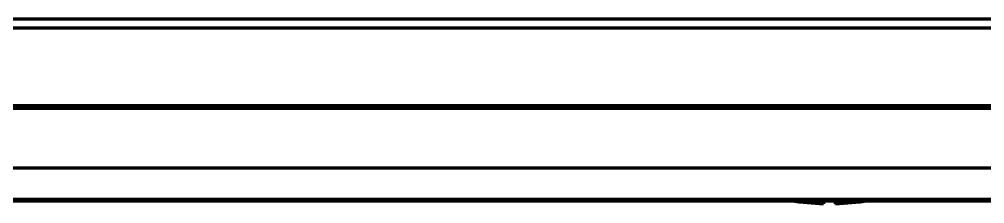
# Model space of a CAD drawing. Header units: inches. Extents: x -2898 to 7248, y 606 to 5598.
# Drawn here: x 3178.7 to 3341.2, y 4579.1 to 4610 of the extents above; entities that cross this region are included whole.
import ezdxf

# ---------------------------------------------------------------- set-up
doc = ezdxf.new("R2010")
doc.units = ezdxf.units.IN

msp = doc.modelspace()

# ---------------------------------------------------------------- linework, layer by layer
at = {"linetype": 'Continuous', "lineweight": 70}
for p, q in [((3480.22, 4610.05), (3099, 4610.05)), ((3480.25, 4608.55), (3097.57, 4608.55)), ((2924.95, 4595.55), (3480.37, 4595.55)), ((3394.53, 4595.05), (2924.95, 4595.05)), ((3293.05, 4595.55), (3293.05, 4595.05)), ((3302.7, 4595.55), (3302.7, 4595.05)), ((3305.4, 4595.05), (3305.4, 4595.55)), ((3309.05, 4595.55), (3309.05, 4595.05)), ((3312.05, 4595.35), (3312.05, 4595.05)), ((3315.05, 4595.35), (3312.05, 4595.35)), ((3312.55, 4595.55), (3312.55, 4595.35)), ((3318.05, 4595.35), (3315.05, 4595.35)), ((3315.05, 4595.35), (3315.05, 4595.05)), ((3317.55, 4595.35), (3317.55, 4595.55)), ((3318.05, 4595.35), (3318.05, 4595.05)), ((3321.05, 4595.05), (3321.05, 4595.55)), ((3394.54, 4585.05), (2924.95, 4585.05)), ((3394.54, 4585.03), (2924.95, 4585.03)), ((2924.96, 4579.82), (3400.14, 4579.82)), ((2924.96, 4579.56), (3400.14, 4579.56))]:
    msp.add_line(p, q, dxfattribs=at)
for centre, start, end in [((3316.55, 4639.03), 262.337, 267.6114), ((3313.55, 4639.03), 272.3861, 277.663)]:
    msp.add_arc(centre, 60, start, end, dxfattribs=at)
for points, knots in [([(3314.05, 4579.56), (3314.05, 4579.53), (3314.05, 4579.46), (3314.05, 4579.38), (3314.05, 4579.32), (3314.05, 4579.26), (3314.05, 4579.22), (3314.05, 4579.18), (3314.05, 4579.15), (3314.05, 4579.13), (3314.05, 4579.11), (3314.05, 4579.1), (3314.05, 4579.09), (3314.05, 4579.09), (3314.05, 4579.08), (3314.05, 4579.08), (3314.05, 4579.08)], [0, 0, 0, 0, 0.071482, 0.142964, 0.214447, 0.285929, 0.357411, 0.428893, 0.500375, 0.571857, 0.64334, 0.714822, 0.786304, 0.857786, 0.929268, 1, 1, 1, 1]), ([(3316.05, 4579.08), (3316.05, 4579.08), (3316.05, 4579.08), (3316.05, 4579.08), (3316.05, 4579.09), (3316.05, 4579.09), (3316.05, 4579.1), (3316.05, 4579.11), (3316.05, 4579.13), (3316.05, 4579.15), (3316.05, 4579.18), (3316.05, 4579.22), (3316.05, 4579.26), (3316.05, 4579.32), (3316.05, 4579.38), (3316.05, 4579.46), (3316.05, 4579.53), (3316.05, 4579.56)], [0, 0, 0, 0, 0.001093, 0.072443, 0.143794, 0.215144, 0.286495, 0.357845, 0.429196, 0.500546, 0.571897, 0.643247, 0.714598, 0.785948, 0.857299, 0.928649, 1, 1, 1, 1])]:
    msp.add_open_spline(points, degree=3, knots=knots, dxfattribs=at)

doc.saveas('drawing.dxf')
